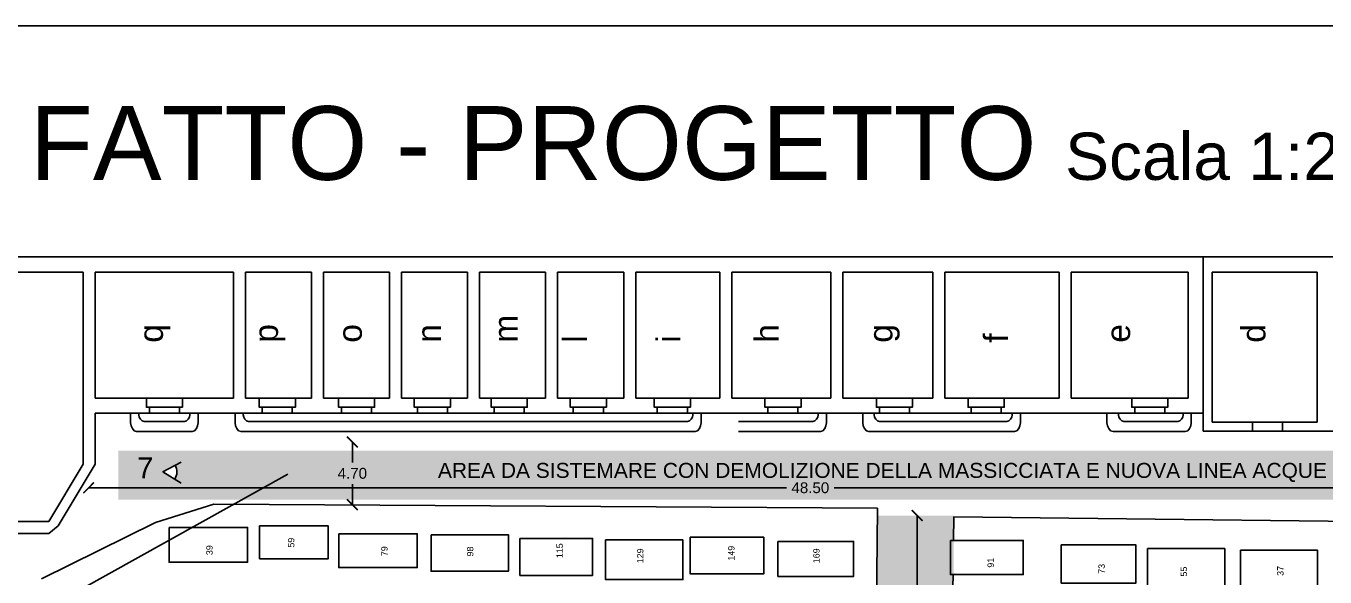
# Model space of a CAD drawing. Header units: millimetres. Extents: x 4085 to 4872, y 1447 to 1654.
# Drawn here: x 4455.04 to 4476.67, y 1644.37 to 1653.54 of the extents above; entities that cross this region are included whole.
import ezdxf

# ---------------------------------------------------------------- set-up
doc = ezdxf.new("R2010")
doc.units = ezdxf.units.MM
for name, color, linetype in [('01', 4, 'Continuous'), ('02', 3, 'Continuous'), ('04', 1, 'Continuous'), ('scritte', 6, 'Continuous')]:
    doc.layers.add(name, color=color, linetype=linetype)
doc.styles.get("Standard").update_dxf_attribs({"font": 'arial.ttf'})
doc.dimstyles.get("Standard").update_dxf_attribs({"dimtxt": 0.18, "dimasz": 0.18, "dimexe": 0.18, "dimexo": 0.0625, "dimgap": 0.09, "dimtad": 0, "dimtih": 1, "dimtoh": 1, "dimdec": 4, "dimzin": 0, "dimdsep": 46, "dimtxsty": 'Standard', "dimcen": 0.09, "dimadec": 0, "dimazin": 0, "dimtfac": 1, "dimtdec": 4, "dimtofl": 0, "dimtmove": 0, "dimatfit": 3, "dimfxl": 1, "dimtolj": 1, "dimtzin": 0, "dimarcsym": 0})

# ---------------------------------------------------------------- blocks, each defined once
blk = doc.blocks.new('porta')
at = {"layer": '02', "color": 3}
for p, q in [((2556.688, 1439.223), (2555.488, 1439.223)), ((2556.588, 1438.923), (2555.588, 1438.923)), ((2556.588, 1438.723), (2555.588, 1438.723))]:
    blk.add_line(p, q, dxfattribs=at)
at = {"layer": '04'}
for p, q in [((2555.488, 1438.923), (2555.588, 1438.923)), ((2556.588, 1438.923), (2556.688, 1438.923))]:
    blk.add_line(p, q, dxfattribs=at)
for points in [[(2555.588, 1438.723), (2555.588, 1438.923), (2555.488, 1438.923), (2555.488, 1439.223)], [(2556.588, 1438.723), (2556.588, 1438.923), (2556.688, 1438.923), (2556.688, 1439.223)]]:
    blk.add_lwpolyline(points, dxfattribs=at)
blk = doc.blocks.new('WEF')
at = {"layer": 'scritte'}
blk.add_lwpolyline([(4452.904, 1612.57), (4453.137, 1612.694), (4452.901, 1612.839)], dxfattribs=at)
blk.add_arc((4453.137, 1612.694), 0.179, 148.41, 208.0189, dxfattribs=at)
blk = doc.blocks.new('_ArchTick')
at = {"color": 0, "linetype": 'ByBlock', "const_width": 0.15}
blk.add_lwpolyline([(-0.5, -0.5), (0.5, 0.5)], dxfattribs=at)
blk = doc.blocks.new('*D6')
at = {"color": 0, "lineweight": -2, "transparency": 16777216}
for p, q in [((4469.883, 1645.391), (4469.883, 1636.897)), ((4469.883, 1628.007), (4469.883, 1636.501))]:
    blk.add_line(p, q, dxfattribs=at)
at = {"layer": 'Defpoints', "color": 0, "transparency": 16777216}
for p in [(4469.856, 1645.391), (4469.711, 1628.007), (4469.883, 1628.007)]:
    blk.add_point(p, dxfattribs=at)
at = {"color": 0, "lineweight": -2, "transparency": 16777216, "xscale": 0.18, "yscale": 0.18, "zscale": 0.18}
for p, rotation in [((4469.883, 1645.391), 90), ((4469.883, 1628.007), 270)]:
    blk.add_blockref('_ArchTick', p, dxfattribs=dict(at, rotation=rotation))
at = {"color": 0, "transparency": 16777216, "insert": (4469.883, 1636.699), "char_height": 0.18, "attachment_point": 5}
blk.add_mtext('\\A1;34,00', dxfattribs=at)
blk = doc.blocks.new('*D9')
at = {"color": 0, "lineweight": -2, "transparency": 16777216}
for p, q in [((4456.086, 1645.852), (4467.707, 1645.852)), ((4480.123, 1645.852), (4468.501, 1645.852))]:
    blk.add_line(p, q, dxfattribs=at)
at = {"layer": 'Defpoints', "color": 0, "transparency": 16777216}
for p in [(4456.086, 1645.867), (4480.123, 1645.852), (4480.123, 1645.852)]:
    blk.add_point(p, dxfattribs=at)
at = {"color": 0, "lineweight": -2, "transparency": 16777216, "xscale": 0.18, "yscale": 0.18, "zscale": 0.18, "rotation": 180}
blk.add_blockref('_ArchTick', (4456.086, 1645.852), dxfattribs=at)
at = {"color": 0, "lineweight": -2, "transparency": 16777216, "xscale": 0.18, "yscale": 0.18, "zscale": 0.18}
blk.add_blockref('_ArchTick', (4480.123, 1645.852), dxfattribs=at)
at = {"color": 0, "transparency": 16777216, "insert": (4468.104, 1645.852), "char_height": 0.18, "attachment_point": 5}
blk.add_mtext('\\A1;48.50', dxfattribs=at)
blk = doc.blocks.new('*D10')
at = {"color": 0, "lineweight": -2, "transparency": 16777216}
for p, q in [((4460.477, 1646.615), (4460.477, 1646.274)), ((4460.477, 1645.57), (4460.477, 1645.91))]:
    blk.add_line(p, q, dxfattribs=at)
at = {"layer": 'Defpoints', "color": 0, "transparency": 16777216}
for p in [(4460.041, 1646.615), (4460.035, 1645.57), (4460.477, 1645.57)]:
    blk.add_point(p, dxfattribs=at)
at = {"color": 0, "lineweight": -2, "transparency": 16777216, "xscale": 0.18, "yscale": 0.18, "zscale": 0.18}
for p, rotation in [((4460.477, 1646.615), 90), ((4460.477, 1645.57), 270)]:
    blk.add_blockref('_ArchTick', p, dxfattribs=dict(at, rotation=rotation))
at = {"color": 0, "transparency": 16777216, "insert": (4460.477, 1646.092), "char_height": 0.18, "attachment_point": 5}
blk.add_mtext('\\A1;4.70', dxfattribs=at)

msp = doc.modelspace()

# ---------------------------------------------------------------- hatches: boundary and pattern name
h = msp.add_hatch(color=5)
h.dxf.hatch_style = 1
h.set_gradient(color1=(229, 232, 120), color2=(248, 246, 176))
h.paths.add_polyline_path([(4481.0574, 1645.6555), (4481.0574, 1646.4698), (4456.5821, 1646.4698), (4456.5821, 1645.6555)])
h.paths.add_polyline_path([(4457.3216, 1646.1189), (4457.5269, 1646.2282, -0.266121), (4457.5197, 1645.9971)], flags=16)
h.paths.add_polyline_path([(4479.5333, 1646.1479), (4479.7386, 1646.2571, -0.266121), (4479.7314, 1646.026)], flags=16)
h.paths.add_polyline_path([(4478.9817, 1645.9124), (4479.4324, 1645.9124), (4479.4324, 1646.4485), (4478.9817, 1646.4485)], flags=24)
h.paths.add_polyline_path([(4456.8052, 1645.9214), (4457.2498, 1645.9214), (4457.2498, 1646.4396), (4456.8052, 1646.4396)], flags=24)
h.paths.add_polyline_path([(4461.8331, 1645.9292), (4476.875, 1645.9292), (4476.875, 1646.34), (4461.8331, 1646.34)], flags=24)
h = msp.add_hatch(color=1)
h.dxf.hatch_style = 1
h.paths.add_polyline_path([(4459.2463, 1646.1082, 1), (4459.62, 1646.1082, 1)])
h = msp.add_hatch(color=3)
h.dxf.hatch_style = 1
h.set_gradient(color1=(229, 232, 120), color2=(248, 246, 176))
h.paths.add_polyline_path([(4469.2197, 1614.5848), (4470.492, 1614.5848), (4470.492, 1645.3906), (4469.2197, 1645.3906)])

# ---------------------------------------------------------------- linework, layer by layer
at = {"color": 5}
msp.add_line((4433.9357, 1631.905), (4459.4027, 1646.0817), dxfattribs=at)
at = {"layer": '01'}
for p, q in [((4456.7849, 1647.0934), (4456.7849, 1646.9307)), ((4456.9217, 1647.0934), (4456.9217, 1647.0657)), ((4457.0112, 1646.9557), (4457.3465, 1646.9557)), ((4457.6818, 1646.9557), (4457.3465, 1646.9557)), ((4457.7712, 1647.0934), (4457.7712, 1647.0657)), ((4457.9081, 1647.0934), (4457.9081, 1646.9307)), ((4466.0582, 1646.9557), (4459.0847, 1646.9557)), ((4466.1477, 1647.0654), (4466.1477, 1647.0934)), ((4466.2845, 1647.0934), (4466.2845, 1646.9307)), ((4468.1455, 1646.9557), (4466.908, 1646.9557)), ((4468.235, 1647.0657), (4468.235, 1647.0934)), ((4468.3718, 1647.0934), (4468.3718, 1646.9307)), ((4468.9761, 1647.0934), (4468.9761, 1646.9307)), ((4469.1672, 1647.0657), (4469.1672, 1647.0934)), ((4469.2566, 1646.9557), (4471.3182, 1646.9557)), ((4471.3182, 1646.9557), (4471.3763, 1646.9557)), ((4471.4658, 1647.0657), (4471.4658, 1647.0934)), ((4471.6026, 1647.0934), (4471.6026, 1646.9307)), ((4473.0437, 1647.0934), (4473.0437, 1646.9307)), ((4473.2348, 1647.0657), (4473.2348, 1647.0934)), ((4474.222, 1646.9557), (4473.3242, 1646.9557)), ((4474.3115, 1647.0635), (4474.3115, 1647.0934)), ((4474.4483, 1647.0934), (4474.4483, 1646.9307)), ((4456.8853, 1646.7884), (4457.3465, 1646.7884)), ((4457.8077, 1646.7884), (4457.3465, 1646.7884)), ((4466.1841, 1646.7884), (4459.0847, 1646.7884)), ((4468.2714, 1646.7884), (4466.908, 1646.7884)), ((4471.5023, 1646.7884), (4469.0765, 1646.7884)), ((4474.348, 1646.7884), (4473.1441, 1646.7884)), ((4458.1706, 1645.5809), (4457.198, 1645.2752)), ((4469.2208, 1645.5138), (4458.1706, 1645.5809)), ((4469.075, 1628.0785), (4469.2208, 1645.5138)), ((4457.198, 1645.2752), (4455.3023, 1644.3375))]:
    msp.add_line(p, q, dxfattribs=at)
for points in [[(4480.0782, 1645.2604), (4470.492, 1645.3691), (4470.4871, 1644.9777)], [(4470.48, 1644.4073), (4470.4773, 1644.1906)]]:
    msp.add_lwpolyline(points, dxfattribs=at)
for points in [[(4456.7849, 1646.9307), (4456.7849, 1646.8726), (4456.8272, 1646.7884), (4456.8853, 1646.7884)], [(4456.9217, 1647.0657), (4456.9217, 1647.0185), (4456.964, 1646.9557), (4457.0112, 1646.9557)], [(4457.7712, 1647.0657), (4457.7712, 1647.0185), (4457.729, 1646.9557), (4457.6818, 1646.9557)], [(4457.9081, 1646.9307), (4457.9081, 1646.8726), (4457.8658, 1646.7884), (4457.8077, 1646.7884)], [(4466.1477, 1647.0657), (4466.1477, 1647.0185), (4466.1055, 1646.9557), (4466.0582, 1646.9557)], [(4466.2845, 1646.9307), (4466.2845, 1646.8726), (4466.2422, 1646.7884), (4466.1841, 1646.7884)], [(4468.235, 1647.0657), (4468.235, 1647.0185), (4468.1928, 1646.9557), (4468.1455, 1646.9557)], [(4468.3718, 1646.9307), (4468.3718, 1646.8726), (4468.3295, 1646.7884), (4468.2714, 1646.7884)], [(4468.9761, 1646.9307), (4468.9761, 1646.8726), (4469.0184, 1646.7884), (4469.0765, 1646.7884)], [(4469.1672, 1647.0657), (4469.1672, 1647.0185), (4469.2094, 1646.9557), (4469.2566, 1646.9557)], [(4471.4658, 1647.0657), (4471.4658, 1647.0185), (4471.4236, 1646.9557), (4471.3763, 1646.9557)], [(4471.6026, 1646.9307), (4471.6026, 1646.8726), (4471.5603, 1646.7884), (4471.5023, 1646.7884)], [(4473.0437, 1646.9307), (4473.0437, 1646.8726), (4473.086, 1646.7884), (4473.1441, 1646.7884)], [(4473.2348, 1647.0657), (4473.2348, 1647.0185), (4473.277, 1646.9557), (4473.3242, 1646.9557)], [(4474.3115, 1647.0657), (4474.3115, 1647.0185), (4474.2693, 1646.9557), (4474.222, 1646.9557)], [(4474.4483, 1646.9307), (4474.4483, 1646.8726), (4474.406, 1646.7884), (4474.348, 1646.7884)]]:
    msp.add_open_spline(points, degree=3, dxfattribs=at)
for points, knots in [([(4458.5231, 1647.0934), (4458.5231, 1647.0392), (4458.5231, 1646.9849), (4458.5231, 1646.9307), (4458.5231, 1646.8726), (4458.5654, 1646.7884), (4458.6235, 1646.7884), (4458.7772, 1646.7884), (4458.9309, 1646.7884), (4459.0847, 1646.7884)], [0, 0, 0, 0, 1, 1, 1, 1.3483045, 1.3483045, 1.3483045, 2.3483045, 2.3483045, 2.3483045, 2.3483045]), ([(4458.6599, 1647.0934), (4458.6599, 1647.0842), (4458.6599, 1647.075), (4458.6599, 1647.0657), (4458.6599, 1647.0185), (4458.7021, 1646.9557), (4458.7494, 1646.9557), (4458.8611, 1646.9557), (4458.9729, 1646.9557), (4459.0847, 1646.9557)], [0, 0, 0, 0, 1, 1, 1, 1.2835822, 1.2835822, 1.2835822, 2.2835822, 2.2835822, 2.2835822, 2.2835822])]:
    msp.add_open_spline(points, degree=3, knots=knots, dxfattribs=at)
at = {"layer": '02'}
for p, q in [((4474.6452, 1649.6934), (4474.6452, 1647.0934)), ((4475.4676, 1646.9434), (4475.9676, 1646.9434)), ((4475.4676, 1646.7934), (4475.9676, 1646.7934))]:
    msp.add_line(p, q, dxfattribs=at)
for points in [[(4457.4239, 1645.1924), (4458.7325, 1645.1924), (4458.7325, 1644.6122), (4457.4239, 1644.6122)], [(4458.9319, 1645.2184), (4460.0758, 1645.2184), (4460.0758, 1644.6728), (4458.9319, 1644.6728)], [(4460.2492, 1645.0885), (4461.5578, 1645.0885), (4461.5578, 1644.5256), (4460.2492, 1644.5256)], [(4461.7893, 1645.0717), (4463.0764, 1645.0717), (4463.0764, 1644.4634), (4461.7893, 1644.4634)], [(4463.2677, 1645.0109), (4464.4765, 1645.0109), (4464.4765, 1644.3939), (4463.2677, 1644.3939)], [(4464.6939, 1644.9848), (4465.9809, 1644.9848), (4465.9809, 1644.3243), (4464.6939, 1644.3243)], [(4466.1027, 1645.0282), (4467.3288, 1645.0282), (4467.3288, 1644.4199), (4466.1027, 1644.4199)], [(4467.5636, 1644.9587), (4468.8246, 1644.9587), (4468.8246, 1644.3765), (4467.5636, 1644.3765)], [(4470.4374, 1644.9777), (4471.6499, 1644.9777), (4471.6499, 1644.4073), (4470.4374, 1644.4073)], [(4472.2827, 1644.9025), (4473.5262, 1644.9025), (4473.5262, 1644.2657), (4472.2827, 1644.2657)], [(4473.7209, 1644.8406), (4475.0042, 1644.8406), (4475.0042, 1644.1861), (4473.7209, 1644.1861)], [(4475.2653, 1644.8162), (4476.5485, 1644.8162), (4476.5485, 1644.1929), (4475.2653, 1644.1929)]]:
    msp.add_lwpolyline(points, close=True, dxfattribs=at)
at = {"layer": '04'}
for p, q in [((4438.697, 1649.6934), (4484.5952, 1649.6934)), ((4452.9452, 1649.4434), (4455.9952, 1649.4434)), ((4455.9952, 1649.4434), (4455.9952, 1646.2434)), ((4456.1952, 1649.4434), (4458.4952, 1649.4434)), ((4456.1952, 1649.4434), (4456.1952, 1647.3434)), ((4458.4952, 1649.4434), (4458.4952, 1647.3434)), ((4458.6952, 1649.4434), (4459.7952, 1649.4434)), ((4458.6952, 1649.4434), (4459.7952, 1649.4434)), ((4458.6952, 1649.4434), (4458.6952, 1647.3434)), ((4459.7952, 1649.4434), (4459.7952, 1647.3434)), ((4459.9952, 1649.4434), (4461.0952, 1649.4434)), ((4459.9952, 1649.4434), (4461.0952, 1649.4434)), ((4459.9952, 1649.4434), (4459.9952, 1647.3434)), ((4461.0952, 1649.4434), (4461.0952, 1647.3434)), ((4461.2952, 1649.4434), (4462.3952, 1649.4434)), ((4461.2952, 1649.4434), (4462.3952, 1649.4434)), ((4461.2952, 1649.4434), (4461.2952, 1647.3434)), ((4462.3952, 1649.4434), (4462.3952, 1647.3434)), ((4462.5952, 1649.4434), (4463.6952, 1649.4434)), ((4462.5952, 1649.4434), (4463.6952, 1649.4434)), ((4462.5952, 1649.4434), (4462.5952, 1647.3434)), ((4463.6952, 1649.4434), (4463.6952, 1647.3434)), ((4463.8952, 1649.4434), (4464.9952, 1649.4434)), ((4463.8952, 1649.4434), (4464.9952, 1649.4434)), ((4463.8952, 1649.4434), (4463.8952, 1647.3434)), ((4464.9952, 1649.4434), (4464.9952, 1647.3434)), ((4465.1952, 1649.4434), (4466.5952, 1649.4434)), ((4465.1952, 1649.4434), (4465.1952, 1647.3434)), ((4466.5952, 1649.4434), (4466.5952, 1647.3434)), ((4466.7952, 1649.4434), (4468.4452, 1649.4434)), ((4466.7952, 1649.4434), (4466.7952, 1647.3434)), ((4468.4452, 1649.4434), (4468.4452, 1647.3434)), ((4468.6452, 1649.4434), (4470.1452, 1649.4434)), ((4468.6452, 1649.4434), (4468.6452, 1647.3434)), ((4470.1452, 1649.4434), (4470.1452, 1647.3434)), ((4470.3452, 1649.4434), (4472.2452, 1649.4434)), ((4470.3452, 1649.4434), (4470.3452, 1647.3434)), ((4472.2452, 1649.4434), (4472.2452, 1647.3434)), ((4472.4452, 1649.4434), (4474.3952, 1649.4434)), ((4472.4452, 1649.4434), (4472.4452, 1647.3434)), ((4474.3952, 1649.4434), (4474.3952, 1647.3434)), ((4474.7952, 1649.4434), (4476.5452, 1649.4434)), ((4474.7952, 1649.4434), (4474.7952, 1646.9434)), ((4476.5452, 1649.4434), (4476.5452, 1646.9434)), ((4456.1952, 1647.3434), (4457.0465, 1647.3434)), ((4457.6465, 1647.3434), (4458.4952, 1647.3434)), ((4458.6952, 1647.3434), (4458.9275, 1647.3434)), ((4458.6952, 1647.3434), (4458.893, 1647.3434)), ((4459.5275, 1647.3434), (4459.7952, 1647.3434)), ((4459.5275, 1647.3434), (4459.7952, 1647.3434)), ((4459.9952, 1647.3434), (4460.2464, 1647.3434)), ((4459.9952, 1647.3434), (4460.193, 1647.3434)), ((4460.8464, 1647.3434), (4461.0952, 1647.3434)), ((4460.8464, 1647.3434), (4461.0952, 1647.3434)), ((4461.2952, 1647.3434), (4461.5091, 1647.3434)), ((4461.2952, 1647.3434), (4461.493, 1647.3434)), ((4462.1091, 1647.3434), (4462.3952, 1647.3434)), ((4462.1091, 1647.3434), (4462.3952, 1647.3434)), ((4462.5952, 1647.3434), (4462.789, 1647.3434)), ((4462.5952, 1647.3434), (4462.793, 1647.3434)), ((4463.389, 1647.3434), (4463.6952, 1647.3434)), ((4463.393, 1647.3434), (4463.6952, 1647.3434)), ((4463.8952, 1647.3434), (4464.1069, 1647.3434)), ((4463.8952, 1647.3434), (4464.093, 1647.3434)), ((4464.7069, 1647.3434), (4464.9952, 1647.3434)), ((4464.7069, 1647.3434), (4464.9952, 1647.3434)), ((4465.1952, 1647.3434), (4465.5055, 1647.3434)), ((4466.1055, 1647.3434), (4466.5952, 1647.3434)), ((4466.7952, 1647.3434), (4467.3483, 1647.3434)), ((4467.9483, 1647.3434), (4468.4452, 1647.3434)), ((4468.6452, 1647.3434), (4469.2048, 1647.3434)), ((4469.8048, 1647.3434), (4470.1452, 1647.3434)), ((4470.3452, 1647.3434), (4470.7316, 1647.3434)), ((4471.3316, 1647.3434), (4472.2452, 1647.3434)), ((4472.4452, 1647.3434), (4473.4566, 1647.3434)), ((4474.0566, 1647.3434), (4474.3952, 1647.3434)), ((4457.0465, 1647.1934), (4457.0965, 1647.1934)), ((4457.5965, 1647.1934), (4457.6465, 1647.1934)), ((4458.9275, 1647.1934), (4458.9775, 1647.1934)), ((4459.4775, 1647.1934), (4459.5275, 1647.1934)), ((4460.2464, 1647.1934), (4460.2964, 1647.1934)), ((4460.7964, 1647.1934), (4460.8464, 1647.1934)), ((4461.5091, 1647.1934), (4461.5591, 1647.1934)), ((4462.0591, 1647.1934), (4462.1091, 1647.1934)), ((4462.789, 1647.1934), (4462.839, 1647.1934)), ((4463.339, 1647.1934), (4463.389, 1647.1934)), ((4464.1069, 1647.1934), (4464.1569, 1647.1934)), ((4464.6569, 1647.1934), (4464.7069, 1647.1934)), ((4465.5055, 1647.1934), (4465.5555, 1647.1934)), ((4466.0555, 1647.1934), (4466.1055, 1647.1934)), ((4467.3483, 1647.1934), (4467.3983, 1647.1934)), ((4467.8983, 1647.1934), (4467.9483, 1647.1934)), ((4469.2048, 1647.1934), (4469.2548, 1647.1934)), ((4469.7548, 1647.1934), (4469.8048, 1647.1934)), ((4470.7316, 1647.1934), (4470.7816, 1647.1934)), ((4471.2816, 1647.1934), (4471.3316, 1647.1934)), ((4473.4566, 1647.1934), (4473.5066, 1647.1934)), ((4474.0066, 1647.1934), (4474.0566, 1647.1934)), ((4456.1952, 1647.0934), (4457.0965, 1647.0934)), ((4456.1952, 1647.0934), (4456.1952, 1646.2434)), ((4457.5965, 1647.0934), (4458.9775, 1647.0934)), ((4459.4775, 1647.0934), (4460.2964, 1647.0934)), ((4460.7964, 1647.0934), (4461.5591, 1647.0934)), ((4462.0591, 1647.0934), (4462.839, 1647.0934)), ((4463.339, 1647.0934), (4464.1569, 1647.0934)), ((4464.6569, 1647.0934), (4465.5555, 1647.0934)), ((4466.0555, 1647.0934), (4467.3983, 1647.0934)), ((4467.8983, 1647.0934), (4469.2548, 1647.0934)), ((4469.7548, 1647.0934), (4470.7816, 1647.0934)), ((4471.2816, 1647.0934), (4473.5066, 1647.0934)), ((4474.0066, 1647.0934), (4474.6452, 1647.0934)), ((4474.6452, 1647.0934), (4474.6452, 1646.7934)), ((4474.7952, 1646.9434), (4475.4676, 1646.9434)), ((4475.4676, 1646.7934), (4475.4676, 1646.9434)), ((4475.9676, 1646.9434), (4476.5452, 1646.9434)), ((4475.9676, 1646.7934), (4475.9676, 1646.9434)), ((4474.6452, 1646.7934), (4475.4676, 1646.7934)), ((4475.9676, 1646.7934), (4477.5176, 1646.7934)), ((4455.9952, 1646.2434), (4455.4202, 1645.2934)), ((4456.1952, 1646.2434), (4455.5762, 1645.2207)), ((4455.4202, 1645.2934), (4454.7702, 1645.2934)), ((4455.4202, 1645.0934), (4455.5774, 1645.2207)), ((4455.4202, 1645.0934), (4454.7702, 1645.0934))]:
    msp.add_line(p, q, dxfattribs=at)
msp.add_lwpolyline([(4384.9993, 1653.5375), (4503.8993, 1653.5375), (4503.8993, 1569.4375), (4384.9993, 1569.4375)], close=True, dxfattribs=at)

# ---------------------------------------------------------------- block references
at = {"color": 5, "xscale": 1.3, "yscale": 1.3, "zscale": 1.3, "rotation": 180}
msp.add_blockref('WEF', (10246.3999, 3742.6209), dxfattribs=at)
at = {"layer": '01', "xscale": 0.4999999999999988, "yscale": 0.4999999999999988, "zscale": 0.4999999999999988}
for p in [(3179.3026, 927.7319), (3181.1836, 927.7319), (3182.5025, 927.7319), (3183.7652, 927.7319), (3185.0451, 927.7319), (3186.3629, 927.7319), (3187.7616, 927.7319), (3189.6043, 927.7319), (3191.4608, 927.7319), (3192.9876, 927.7319), (3195.7126, 927.7319)]:
    msp.add_blockref('porta', p, dxfattribs=at)

# ---------------------------------------------------------------- texts
at = {"layer": 'scritte'}
for s, height, p in [('m', 0.4, (4463.2282, 1648.2667)), ('q', 0.4, (4457.3229, 1648.2667)), ('p', 0.4, (4459.2382, 1648.2667)), ('o', 0.4, (4460.6347, 1648.2667)), ('n', 0.4, (4461.9514, 1648.2667)), ('h', 0.4, (4467.5774, 1648.2667)), ('g', 0.4, (4469.4727, 1648.2667)), ('f', 0.4, (4471.3934, 1648.2667)), ('e', 0.4, (4473.4284, 1648.2667)), ('d', 0.4, (4475.6828, 1648.2667)), ('l', 0.4, (4464.3853, 1648.2667)), ('i', 0.4, (4465.9415, 1648.2667)), ('59', 0.10621, (4459.511, 1644.856)), ('39', 0.10621, (4458.1505, 1644.7319)), ('79', 0.10621, (4461.0634, 1644.715)), ('98', 0.10621, (4462.4916, 1644.7093)), ('115', 0.10621, (4463.9819, 1644.6811)), ('129', 0.10621, (4465.3245, 1644.5965)), ('149', 0.10621, (4466.8414, 1644.6398)), ('169', 0.10621, (4468.2573, 1644.5965)), ('91', 0.10621, (4471.1602, 1644.5231)), ('73', 0.10621, (4473.0075, 1644.4206)), ('55', 0.10621, (4474.3759, 1644.375)), ('37', 0.10621, (4475.9837, 1644.3864))]:
    msp.add_text(s, height=height, rotation=90, dxfattribs=at).set_placement(p)
for s, height, p in [('7', 0.35, (4456.8915, 1646.0077)), ('AREA DA SISTEMARE CON DEMOLIZIONE DELLA MASSICCIATA E NUOVA LINEA ACQUE ', 0.25, (4461.902, 1646.0171))]:
    msp.add_text(s, height=height, dxfattribs=at).set_placement(p)
at = {"layer": 'scritte', "insert": (4437.8714, 1652.204), "char_height": 1.227169, "attachment_point": 1}
msp.add_mtext_dynamic_manual_height_columns('PIANTA DI STATO DI FATTO - PROGETTO {\\H0.64034x;Scala 1:200}', width=66.145037, gutter_width=12.5, heights=[0], dxfattribs=at)

# ---------------------------------------------------------------- dimensions: what is measured, and where the dimension line sits
at = {"color": 3}
for base, p1, p2, text, picture, middle in [((4460.4767, 1645.5696), (4460.041, 1646.6148), (4460.0346, 1645.5696), '4.70', '*D10', (4460.4767, 1646.0922)), ((4469.8834, 1628.0069), (4469.8559, 1645.3906), (4469.7105, 1628.0069), '34,00', '*D6', (4469.8834, 1636.6987))]:
    dim = msp.add_linear_dim(base=base, p1=p1, p2=p2, angle=90, text=text, dimstyle='Standard', override={"dimexe": 0.1, "dimdec": 2, "dimblk1": 'ArchTick', "dimblk2": 'ArchTick', "dimsah": 1, "dimse1": 1, "dimse2": 1}, dxfattribs=at)
    dim.commit()
    dim.dimension.update_dxf_attribs({"geometry": picture, "text_midpoint": middle})
dim = msp.add_linear_dim(base=(4480.1229, 1645.8518), p1=(4456.0858, 1645.867), p2=(4480.1229, 1645.8518), text='48.50', dimstyle='Standard', override={"dimexe": 0.1, "dimdec": 2, "dimblk1": 'ArchTick', "dimblk2": 'ArchTick', "dimsah": 1, "dimse1": 1, "dimse2": 1}, dxfattribs=at)
dim.commit()
dim.dimension.update_dxf_attribs({"geometry": '*D9', "text_midpoint": (4468.1043, 1645.8518)})

doc.saveas('drawing.dxf')
